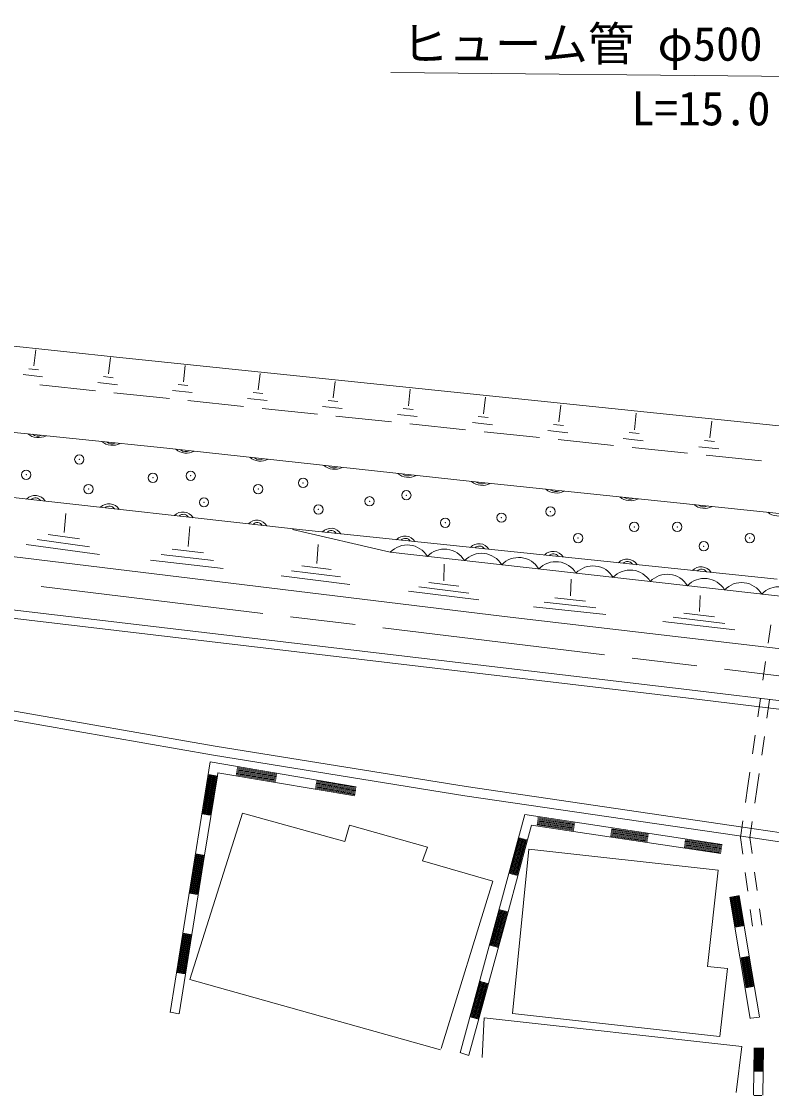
# Model space of a CAD drawing. Units: millimetres, scale not verified. Extents: x 40000 to 680000, y 20000 to 380000.
# Drawn here: x 269908 to 310222, y 255048 to 312815 of the extents above; entities that cross this region are included whole.
import ezdxf
from ezdxf.enums import TextEntityAlignment as Align

# ---------------------------------------------------------------- set-up
doc = ezdxf.new("R2010")
doc.units = ezdxf.units.MM
doc.header["$LTSCALE"] = 1000
doc.header["$PDMODE"] = 32
doc.header["$PDSIZE"] = 500
doc.linetypes.add('CHAIN', pattern=[18.5, 12, -1.5, 3.5, -1.5])
for name, color, linetype, lineweight in [('M-BGD', 7, 'Continuous', 13), ('M-BMK', 2, 'CHAIN', 13), ('M-STR-HTXT', 7, 'Continuous', 13)]:
    doc.layers.add(name, color=color, linetype=linetype, lineweight=lineweight)
doc.styles.add('ＭＳ ゴシック', font='')
doc.styles.get('ＭＳ ゴシック').set_extended_font_data('MS Gothic')

msp = doc.modelspace()

# ---------------------------------------------------------------- linework, layer by layer
at = {"layer": 'M-BGD'}
for p, q in [((254328, 296948), (275358, 294725)), ((270577, 294287), (270670, 295158)), ((274591, 293860), (274685, 294735)), ((275358, 294725), (312787, 290834)), ((270820, 294085), (270297, 294140)), ((278611, 293433), (278705, 294311)), ((271045, 293708), (269998, 293820)), ((274835, 293657), (274310, 293714)), ((282636, 293006), (282730, 293886)), ((286667, 292577), (286762, 293460)), ((273884, 292950), (270901, 293265)), ((275060, 293280), (274010, 293392)), ((279081, 292851), (278028, 292963)), ((278855, 293230), (278329, 293286)), ((290705, 292148), (290799, 293034)), ((277862, 292531), (274879, 292845)), ((281840, 292112), (278857, 292426)), ((283108, 292421), (282051, 292534)), ((282882, 292801), (282353, 292858)), ((286914, 292372), (286383, 292429)), ((294747, 291719), (294842, 292608)), ((285818, 291692), (282835, 292007)), ((287141, 291991), (286081, 292104)), ((290952, 291943), (290420, 292000)), ((298796, 291289), (298891, 292181)), ((302851, 290858), (302946, 291753)), ((289796, 291273), (286812, 291587)), ((291180, 291560), (290116, 291674)), ((293774, 290853), (290790, 291168)), ((295224, 291129), (294157, 291243)), ((294995, 291513), (294461, 291570)), ((306911, 290427), (307007, 291324)), ((268064, 290865), (277725, 289860)), ((297752, 290434), (294768, 290749)), ((299274, 290696), (298203, 290811)), ((299045, 291082), (298509, 291139)), ((303100, 290650), (302563, 290708)), ((301730, 290015), (298746, 290329)), ((303330, 290264), (302256, 290379)), ((307161, 290218), (306622, 290276)), ((277725, 289860), (294132, 288066)), ((305708, 289595), (302724, 289910)), ((307392, 289830), (306314, 289946)), ((309686, 289176), (306702, 289491)), ((285008, 285469), (261667, 288081)), ((294132, 288066), (320224, 285362)), ((272201, 285329), (272286, 286358)), ((278871, 284576), (278959, 285653)), ((289723, 284271), (284481, 285490)), ((310520, 282817), (285008, 285469)), ((295861, 280811), (261363, 285018)), ((273566, 284566), (270742, 284948)), ((273030, 284985), (271335, 285215)), ((274103, 284146), (270150, 284682)), ((279691, 284239), (278011, 284434)), ((285776, 283668), (285846, 284683)), ((319678, 280894), (289728, 284268)), ((280752, 283391), (276833, 283847)), ((280222, 283815), (277422, 284140)), ((287052, 282938), (284423, 283272)), ((286549, 283343), (284972, 283543)), ((292612, 282732), (292623, 283622)), ((287554, 282533), (283874, 283000)), ((293418, 282435), (291802, 282635)), ((299412, 281927), (299456, 282824)), ((294488, 281708), (290717, 282175)), ((293953, 282071), (291259, 282405)), ((306345, 281080), (306386, 281937)), ((301310, 280918), (297436, 281340)), ((300771, 281278), (298004, 281579)), ((300232, 281637), (298572, 281818)), ((305759, 276423), (268295, 280855)), ((305813, 276870), (268348, 281301)), ((322913, 277661), (295861, 280811)), ((307704, 280439), (304939, 280769)), ((307165, 280791), (305506, 280989)), ((308244, 280088), (304373, 280549)), ((310044, 279373), (310185, 280363)), ((309763, 277393), (309904, 278383)), ((318729, 275301), (305813, 276870)), ((318674, 274854), (305759, 276423)), ((309482, 275413), (309623, 276403)), ((309977, 275342), (310118, 276332)), ((269226, 275781), (280311, 273844)), ((269152, 275286), (280228, 273351)), ((309201, 273433), (309342, 274423)), ((280311, 273844), (293810, 271663)), ((309696, 273362), (309837, 274352)), ((280228, 273351), (293734, 271169)), ((277897, 259521), (280047, 272987)), ((280047, 272987), (287904, 271657)), ((281505, 272690), (283635, 272329)), ((279650, 270181), (279990, 272314)), ((279699, 270173), (280040, 272307)), ((279748, 270165), (280089, 272299)), ((279753, 267976), (280435, 272243)), ((279798, 270157), (280139, 272291)), ((279847, 270149), (280188, 272283)), ((279897, 270141), (280237, 272275)), ((279946, 270134), (280287, 272267)), ((279995, 270126), (280336, 272259)), ((280045, 270118), (280385, 272251)), ((280435, 272243), (280461, 272410)), ((280461, 272410), (283560, 271886)), ((281438, 272295), (283569, 271935)), ((281447, 272345), (283577, 271984)), ((281455, 272394), (283585, 272033)), ((281463, 272443), (283594, 272083)), ((281472, 272493), (283602, 272132)), ((281480, 272542), (283610, 272181)), ((281488, 272591), (283619, 272231)), ((281497, 272641), (283627, 272280)), ((308957, 271709), (309061, 272442)), ((309452, 271638), (309556, 272372)), ((283560, 271886), (287821, 271164)), ((285699, 271574), (287829, 271214)), ((285707, 271624), (287837, 271263)), ((285716, 271673), (287846, 271312)), ((285724, 271722), (287854, 271362)), ((285732, 271772), (287862, 271411)), ((285741, 271821), (287871, 271460)), ((285749, 271870), (287879, 271510)), ((285757, 271919), (287887, 271559)), ((285766, 271969), (287896, 271608)), ((293810, 271663), (309288, 269399)), ((308828, 270814), (308957, 271709)), ((309328, 270778), (309452, 271638)), ((293734, 271169), (309216, 268904)), ((281787, 270243), (278954, 261296)), ((287283, 268709), (281787, 270243)), ((293479, 257341), (296956, 270154)), ((296956, 270154), (307570, 268554)), ((297640, 269798), (299619, 269500)), ((297648, 269847), (299626, 269549)), ((297655, 269897), (299634, 269598)), ((297663, 269946), (299641, 269648)), ((297670, 269996), (299649, 269697)), ((308556, 268930), (308685, 269825)), ((309061, 268928), (309185, 269788)), ((287539, 269583), (287283, 268709)), ((291735, 268411), (287539, 269583)), ((297106, 268796), (297322, 269593)), ((297322, 269593), (299582, 269252)), ((297611, 269600), (299589, 269302)), ((297618, 269649), (299597, 269351)), ((297626, 269699), (299604, 269401)), ((297633, 269748), (299611, 269450)), ((299582, 269252), (303539, 268656)), ((301597, 269201), (303576, 268903)), ((301605, 269251), (303583, 268953)), ((301612, 269300), (303591, 269002)), ((301620, 269350), (303598, 269052)), ((301627, 269399), (303606, 269101)), ((309288, 269399), (327486, 266722)), ((296058, 264934), (297106, 268796)), ((296147, 266983), (296671, 268914)), ((296196, 266970), (296720, 268901)), ((296244, 266957), (296768, 268888)), ((296292, 266944), (296816, 268875)), ((296340, 266931), (296864, 268862)), ((296389, 266918), (296913, 268849)), ((296437, 266905), (296961, 268836)), ((296485, 266891), (297009, 268822)), ((296533, 266878), (297057, 268809)), ((301568, 269004), (303546, 268705)), ((301575, 269053), (303554, 268755)), ((301582, 269103), (303561, 268804)), ((301590, 269152), (303568, 268854)), ((303539, 268656), (307496, 268060)), ((305562, 268654), (307540, 268356)), ((305569, 268704), (307548, 268406)), ((305577, 268753), (307555, 268455)), ((305584, 268803), (307563, 268505)), ((308678, 268026), (308556, 268930)), ((309178, 268058), (309061, 268928)), ((309216, 268904), (327416, 266228)), ((278968, 265914), (279309, 268047)), ((279018, 265906), (279358, 268040)), ((291458, 267665), (291735, 268411)), ((296307, 259456), (297180, 268297)), ((297180, 268297), (307362, 267168)), ((305525, 268407), (307503, 268109)), ((305532, 268457), (307510, 268158)), ((305539, 268506), (307518, 268208)), ((305547, 268556), (307525, 268257)), ((305554, 268605), (307533, 268307)), ((279067, 265898), (279408, 268032)), ((279072, 263709), (279753, 267976)), ((279116, 265890), (279457, 268024)), ((279166, 265882), (279507, 268016)), ((279215, 265874), (279556, 268008)), ((279265, 265867), (279605, 268000)), ((279314, 265859), (279655, 267992)), ((279363, 265851), (279704, 267984)), ((295250, 266579), (291458, 267665)), ((307362, 267168), (306787, 261991)), ((308945, 266044), (308811, 267035)), ((309445, 266076), (309312, 267067)), ((292459, 257569), (295250, 266579)), ((308310, 264102), (308037, 265733)), ((308360, 264110), (308086, 265742)), ((308409, 264118), (308135, 265750)), ((308458, 264126), (308184, 265758)), ((308507, 264135), (308234, 265766)), ((308557, 264143), (308283, 265775)), ((308606, 264151), (308332, 265783)), ((308655, 264160), (308382, 265791)), ((308705, 264168), (308431, 265800)), ((309028, 262544), (308480, 265808)), ((309082, 259198), (307987, 265725)), ((295009, 261072), (296058, 264934)), ((295099, 263121), (295623, 265052)), ((295147, 263108), (295672, 265039)), ((295196, 263095), (295720, 265026)), ((295244, 263082), (295768, 265013)), ((295292, 263069), (295816, 265000)), ((295340, 263056), (295865, 264987)), ((295389, 263043), (295913, 264974)), ((295437, 263029), (295961, 264960)), ((295485, 263016), (296009, 264947)), ((309200, 264149), (309078, 265053)), ((309696, 264216), (309579, 265085)), ((278287, 261647), (278628, 263780)), ((278336, 261639), (278677, 263773)), ((278386, 261631), (278726, 263765)), ((278391, 259442), (279072, 263709)), ((278435, 261623), (278776, 263757)), ((278484, 261615), (278825, 263749)), ((278534, 261607), (278875, 263741)), ((278583, 261600), (278924, 263733)), ((278633, 261592), (278973, 263725)), ((278682, 261584), (279023, 263717)), ((308858, 260838), (308584, 262470)), ((308907, 260846), (308633, 262478)), ((308956, 260855), (308683, 262486)), ((309006, 260863), (308732, 262495)), ((309055, 260871), (308781, 262503)), ((309104, 260879), (308831, 262511)), ((309154, 260888), (308880, 262519)), ((309203, 260896), (308929, 262528)), ((309252, 260904), (308978, 262536)), ((309575, 259281), (309028, 262544)), ((306787, 261991), (307852, 261885)), ((307852, 261885), (307448, 258221)), ((278954, 261296), (292431, 257505)), ((294051, 259259), (294575, 261190)), ((294099, 259246), (294623, 261177)), ((294148, 259233), (294672, 261164)), ((294196, 259220), (294720, 261151)), ((294244, 259207), (294768, 261138)), ((294292, 259194), (294816, 261125)), ((294341, 259181), (294865, 261112)), ((293961, 257210), (295009, 261072)), ((294389, 259168), (294913, 261098)), ((294437, 259154), (294961, 261085)), ((277931, 259536), (278346, 259450)), ((307426, 258221), (296307, 259456)), ((294661, 257092), (294768, 259222)), ((294768, 259222), (308635, 257688)), ((309109, 259215), (309573, 259256)), ((308635, 257688), (308316, 255217)), ((293527, 257343), (293950, 257196)), ((309252, 255077), (309296, 257616)), ((309324, 256346), (309346, 257615)), ((309374, 256345), (309396, 257614)), ((309424, 256344), (309446, 257614)), ((309474, 256343), (309496, 257613)), ((309524, 256342), (309546, 257612)), ((309574, 256341), (309596, 257611)), ((309624, 256341), (309646, 257610)), ((309674, 256340), (309696, 257609)), ((309724, 256339), (309746, 257608)), ((309752, 255068), (309796, 257608)), ((309267, 255051), (309707, 255048))]:
    msp.add_line(p, q, dxfattribs=at)
for centre, radius, start, end in [((270818, 291341), 908, 230.66161, 297.45859), ((270779, 290964), 454, 230.66161, 297.45859), ((274796, 290927), 908, 230.66161, 297.45859), ((274757, 290550), 454, 230.66161, 297.45859), ((278778, 290508), 908, 230.3596, 297.15657), ((278737, 290131), 454, 230.3596, 297.15657), ((282755, 290073), 908, 230.3596, 297.15657), ((282713, 289696), 454, 230.3596, 297.15657), ((286731, 289638), 908, 230.3596, 297.15657), ((286690, 289261), 454, 230.3596, 297.15657), ((290707, 289203), 908, 230.3596, 297.15657), ((290666, 288826), 454, 230.3596, 297.15657), ((294679, 288765), 903, 230.44448, 297.70771), ((294640, 288394), 454, 230.68663, 297.48361), ((270637, 286700), 625, 30.48366, 136.74387), ((270658, 286886), 312, 30.48366, 136.74387), ((298658, 288359), 908, 230.68663, 297.48361), ((298619, 287982), 454, 230.68663, 297.48361), ((302637, 287947), 908, 230.68663, 297.48361), ((302598, 287570), 454, 230.68663, 297.48361), ((274612, 286255), 625, 30.48366, 136.74387), ((274633, 286442), 312, 30.48366, 136.74387), ((306616, 287535), 908, 230.68663, 297.48361), ((306577, 287158), 454, 230.68663, 297.48361), ((278588, 285810), 625, 30.48366, 136.74387), ((278608, 285997), 312, 30.48366, 136.74387), ((282563, 285365), 625, 30.48366, 136.74387), ((310594, 287122), 908, 230.68663, 297.48361), ((282584, 285552), 312, 30.48366, 136.74387), ((286542, 284933), 625, 30.93575, 137.19595), ((286562, 285119), 312, 30.93575, 137.19595), ((290521, 284519), 625, 30.93575, 137.19595), ((290540, 284705), 312, 30.93575, 137.19595), ((290642, 283401), 1259, 30.65427, 136.49278), ((292638, 283176), 1259, 30.65427, 136.49278), ((294499, 284105), 625, 30.93575, 137.19595), ((294519, 284292), 312, 30.93575, 137.19595), ((298478, 283692), 625, 30.93575, 137.19595), ((294635, 282951), 1259, 30.65427, 136.49278), ((296632, 282726), 1259, 30.65427, 136.49278), ((298628, 282501), 1259, 30.65427, 136.49278), ((298497, 283878), 312, 30.93575, 137.19595), ((302456, 283278), 625, 30.93575, 137.19595), ((302476, 283465), 312, 30.93575, 137.19595), ((300625, 282276), 1259, 30.65427, 136.49278), ((302621, 282052), 1259, 30.65427, 136.49278), ((304618, 281827), 1259, 30.65427, 136.49278), ((306435, 282865), 625, 30.93575, 137.19595), ((306454, 283051), 312, 30.93575, 137.19595), ((306615, 281602), 1259, 30.65427, 136.49278), ((308611, 281377), 1259, 30.65427, 136.49278), ((310608, 281152), 1259, 30.65427, 136.49278)]:
    msp.add_arc(centre, radius, start, end, dxfattribs=at)
for p in [(273015, 289259), (270159, 288435), (276971, 288270), (279003, 288380), (273510, 287666), (282629, 287666), (285046, 287995), (279717, 286952), (288617, 287007), (290594, 287336), (285870, 286567), (298340, 286457), (292682, 285853), (295703, 286128), (302844, 285633), (305152, 285633), (299823, 285029), (306580, 284589), (309052, 285029)]:
    msp.add_point(p, dxfattribs=at)
at = {"layer": 'M-BMK'}
msp.add_line((356337, 272088), (269485, 282601), dxfattribs=at)
at = {"layer": 'M-STR-HTXT'}
msp.add_line((314857, 309822), (289766, 310069), dxfattribs=at)

# ---------------------------------------------------------------- texts
at = {"layer": 'M-STR-HTXT', "style": 'ＭＳ ゴシック'}
for s, p in [('ヒューム管 φ500', (290350, 310152)), ('L=15.0', (302687, 306676))]:
    msp.add_text(s, height=1833, dxfattribs=at).set_placement(p, align=Align.BOTTOM_LEFT)

doc.saveas('drawing.dxf')
